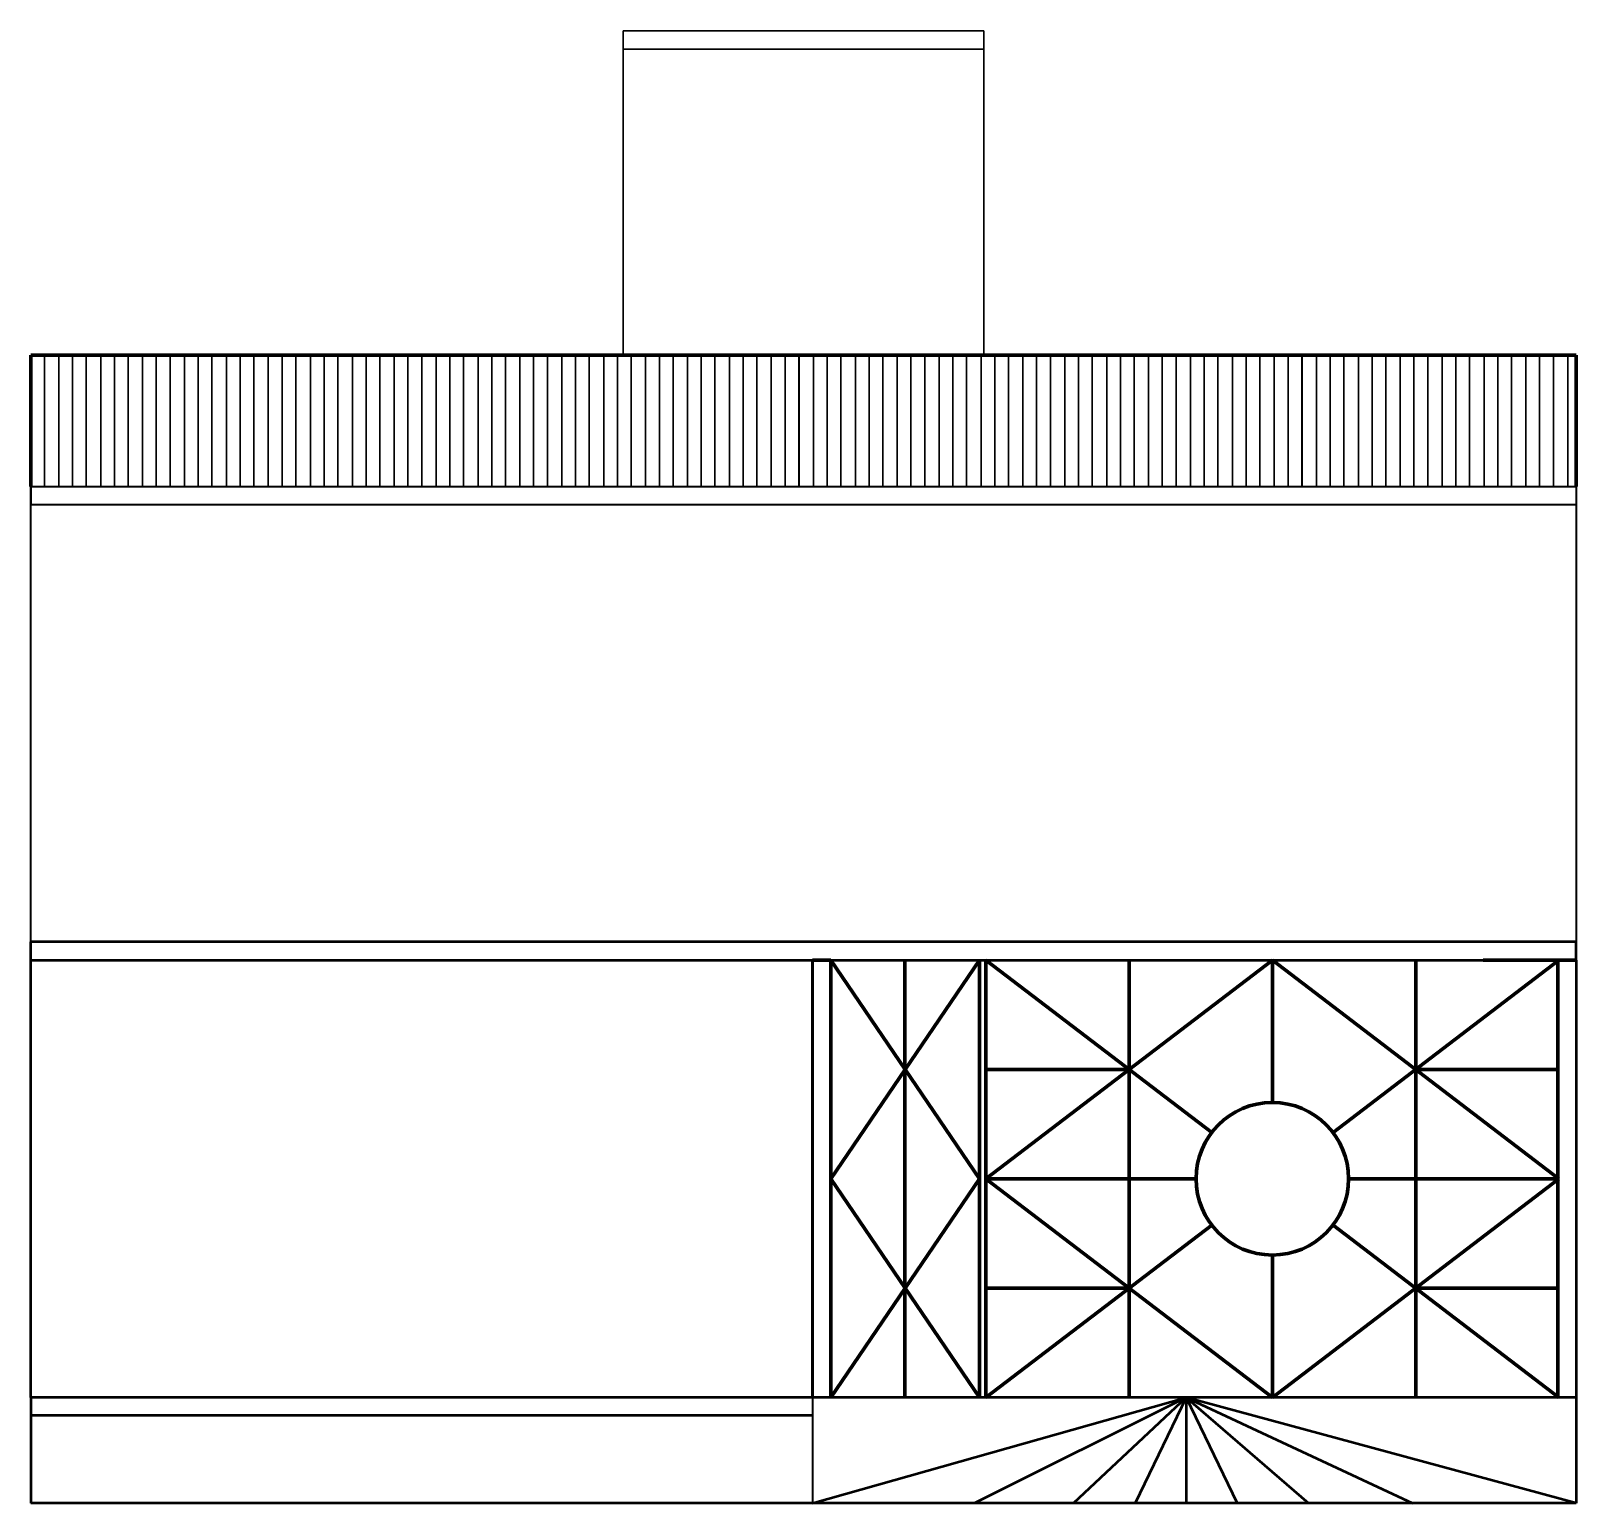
# Model space of a CAD drawing. Header units: inches. Extents: x -6918 to 21732, y -6368 to 1797.
# Drawn here: x -2130.1 to -1706.1, y -219.6 to 184.4 of the extents above; entities that cross this region are included whole.
import ezdxf

# ---------------------------------------------------------------- set-up
doc = ezdxf.new("R2010")
doc.units = ezdxf.units.IN
doc.header["$MEASUREMENT"] = 0
doc.layers.add('Raling', color=1, linetype='Continuous', lineweight=15)

msp = doc.modelspace()

# ---------------------------------------------------------------- linework, layer by layer
at = {"layer": 'Raling', "color": 18, "lineweight": 30, "true_color": 0x000000}
for p, q in [((-1967.62, 184.39), (-1868.62, 184.39)), ((-1967.62, 184.39), (-1967.62, 179.39)), ((-1868.62, 184.39), (-1868.62, 179.39)), ((-1967.62, 95.39), (-1967.62, 179.39)), ((-1967.62, 179.39), (-1868.62, 179.39)), ((-1868.62, 179.39), (-1868.62, 95.39)), ((-2126.43, 95.39), (-2126.43, 59.39)), ((-2122.47, 95.39), (-2122.47, 59.39)), ((-2118.7, 95.39), (-2118.7, 59.39)), ((-2114.93, 95.39), (-2114.93, 59.39)), ((-2114.93, 95.39), (-2114.93, 59.39)), ((-2110.97, 95.39), (-2110.97, 59.39)), ((-2107.2, 95.39), (-2107.2, 59.39)), ((-2103.44, 95.39), (-2103.44, 59.39)), ((-2103.44, 95.39), (-2103.44, 59.39)), ((-2099.47, 95.39), (-2099.47, 59.39)), ((-2095.71, 95.39), (-2095.71, 59.39)), ((-2091.94, 95.39), (-2091.94, 59.39)), ((-2091.94, 95.39), (-2091.94, 59.39)), ((-2087.98, 95.39), (-2087.98, 59.39)), ((-2084.21, 95.39), (-2084.21, 59.39)), ((-2080.45, 95.39), (-2080.45, 59.39)), ((-2080.45, 95.39), (-2080.45, 59.39)), ((-2076.48, 95.39), (-2076.48, 59.39)), ((-2072.72, 95.39), (-2072.72, 59.39)), ((-2068.95, 95.39), (-2068.95, 59.39)), ((-2068.95, 95.39), (-2068.95, 59.39)), ((-2064.99, 95.39), (-2064.99, 59.39)), ((-2061.22, 95.39), (-2061.22, 59.39)), ((-2057.45, 95.39), (-2057.45, 59.39)), ((-2057.38, 95.39), (-2057.38, 59.39)), ((-2053.42, 95.39), (-2053.42, 59.39)), ((-2049.65, 95.39), (-2049.65, 59.39)), ((-2045.88, 95.39), (-2045.88, 59.39)), ((-2045.88, 95.39), (-2045.88, 59.39)), ((-2041.92, 95.39), (-2041.92, 59.39)), ((-2038.15, 95.39), (-2038.15, 59.39)), ((-2034.39, 95.39), (-2034.39, 59.39)), ((-2034.39, 95.39), (-2034.39, 59.39)), ((-2030.42, 95.39), (-2030.42, 59.39)), ((-2026.66, 95.39), (-2026.66, 59.39)), ((-2022.89, 95.39), (-2022.89, 59.39)), ((-2022.89, 95.39), (-2022.89, 59.39)), ((-2018.93, 95.39), (-2018.93, 59.39)), ((-2015.16, 95.39), (-2015.16, 59.39)), ((-2011.4, 95.39), (-2011.4, 59.39)), ((-2011.4, 95.39), (-2011.4, 59.39)), ((-2007.43, 95.39), (-2007.43, 59.39)), ((-2003.67, 95.39), (-2003.67, 59.39)), ((-1999.9, 95.39), (-1999.9, 59.39)), ((-1999.9, 95.39), (-1999.9, 59.39)), ((-1995.94, 95.39), (-1995.94, 59.39)), ((-1992.17, 95.39), (-1992.17, 59.39)), ((-1988.4, 95.39), (-1988.4, 59.39)), ((-1988.4, 95.39), (-1988.4, 59.39)), ((-1984.44, 95.39), (-1984.44, 59.39)), ((-1980.67, 95.39), (-1980.67, 59.39)), ((-1976.91, 95.39), (-1976.91, 59.39)), ((-1976.91, 95.39), (-1976.91, 59.39)), ((-1972.94, 95.39), (-1972.94, 59.39)), ((-1969.18, 95.39), (-1969.18, 59.39)), ((-1965.41, 95.39), (-1965.41, 59.39)), ((-1965.41, 95.39), (-1965.41, 59.39)), ((-1961.45, 95.39), (-1961.45, 59.39)), ((-1957.68, 95.39), (-1957.68, 59.39)), ((-1953.92, 95.39), (-1953.92, 59.39)), ((-1953.92, 95.39), (-1953.92, 59.39)), ((-1949.95, 95.39), (-1949.95, 59.39)), ((-1946.19, 95.39), (-1946.19, 59.39)), ((-1942.42, 95.39), (-1942.42, 59.39)), ((-1942.42, 95.39), (-1942.42, 59.39)), ((-1938.46, 95.39), (-1938.46, 59.39)), ((-1934.69, 95.39), (-1934.69, 59.39)), ((-1930.92, 95.39), (-1930.92, 59.39)), ((-1930.92, 95.39), (-1930.92, 59.39)), ((-1926.96, 95.39), (-1926.96, 59.39)), ((-1923.19, 95.39), (-1923.19, 59.39)), ((-1919.43, 95.39), (-1919.43, 59.39)), ((-1919.35, 95.39), (-1919.35, 59.39)), ((-1915.39, 95.39), (-1915.39, 59.39)), ((-1911.62, 95.39), (-1911.62, 59.39)), ((-1907.86, 95.39), (-1907.86, 59.39)), ((-1907.86, 95.39), (-1907.86, 59.39)), ((-1903.89, 95.39), (-1903.89, 59.39)), ((-1900.13, 95.39), (-1900.13, 59.39)), ((-1896.36, 95.39), (-1896.36, 59.39)), ((-1896.36, 95.39), (-1896.36, 59.39)), ((-1892.4, 95.39), (-1892.4, 59.39)), ((-1888.63, 95.39), (-1888.63, 59.39)), ((-1884.87, 95.39), (-1884.87, 59.39)), ((-1884.87, 95.39), (-1884.87, 59.39)), ((-1880.9, 95.39), (-1880.9, 59.39)), ((-1877.14, 95.39), (-1877.14, 59.39)), ((-1873.37, 95.39), (-1873.37, 59.39)), ((-1873.37, 95.39), (-1873.37, 59.39)), ((-1869.41, 95.39), (-1869.41, 59.39)), ((-1865.64, 95.39), (-1865.64, 59.39)), ((-1861.88, 95.39), (-1861.88, 59.39)), ((-1861.88, 95.39), (-1861.88, 59.39)), ((-1857.91, 95.39), (-1857.91, 59.39)), ((-1854.15, 95.39), (-1854.15, 59.39)), ((-1850.38, 95.39), (-1850.38, 59.39)), ((-1850.38, 95.39), (-1850.38, 59.39)), ((-1846.42, 95.39), (-1846.42, 59.39)), ((-1842.65, 95.39), (-1842.65, 59.39)), ((-1838.88, 95.39), (-1838.88, 59.39)), ((-1838.88, 95.39), (-1838.88, 59.39)), ((-1834.92, 95.39), (-1834.92, 59.39)), ((-1831.15, 95.39), (-1831.15, 59.39)), ((-1827.39, 95.39), (-1827.39, 59.39)), ((-1827.39, 95.39), (-1827.39, 59.39)), ((-1823.42, 95.39), (-1823.42, 59.39)), ((-1819.66, 95.39), (-1819.66, 59.39)), ((-1815.89, 95.39), (-1815.89, 59.39)), ((-1815.89, 95.39), (-1815.89, 59.39)), ((-1811.93, 95.39), (-1811.93, 59.39)), ((-1808.16, 95.39), (-1808.16, 59.39)), ((-1804.4, 95.39), (-1804.4, 59.39)), ((-1804.4, 95.39), (-1804.4, 59.39)), ((-1800.43, 95.39), (-1800.43, 59.39)), ((-1796.67, 95.39), (-1796.67, 59.39)), ((-1792.9, 95.39), (-1792.9, 59.39)), ((-1792.9, 95.39), (-1792.9, 59.39)), ((-1788.94, 95.39), (-1788.94, 59.39)), ((-1785.17, 95.39), (-1785.17, 59.39)), ((-1781.4, 95.39), (-1781.4, 59.39)), ((-1781.33, 95.39), (-1781.33, 59.39)), ((-1777.37, 95.39), (-1777.37, 59.39)), ((-1773.6, 95.39), (-1773.6, 59.39)), ((-1769.83, 95.39), (-1769.83, 59.39)), ((-1769.83, 95.39), (-1769.83, 59.39)), ((-1765.87, 95.39), (-1765.87, 59.39)), ((-1762.1, 95.39), (-1762.1, 59.39)), ((-1758.34, 95.39), (-1758.34, 59.39)), ((-1758.34, 95.39), (-1758.34, 59.39)), ((-1754.37, 95.39), (-1754.37, 59.39)), ((-1750.61, 95.39), (-1750.61, 59.39)), ((-1746.84, 95.39), (-1746.84, 59.39)), ((-1746.84, 95.39), (-1746.84, 59.39)), ((-1742.88, 95.39), (-1742.88, 59.39)), ((-1739.11, 95.39), (-1739.11, 59.39)), ((-1735.35, 95.39), (-1735.35, 59.39)), ((-1735.35, 95.39), (-1735.35, 59.39)), ((-1731.38, 95.39), (-1731.38, 59.39)), ((-1727.62, 95.39), (-1727.62, 59.39)), ((-1723.85, 95.39), (-1723.85, 59.39)), ((-1723.85, 95.39), (-1723.85, 59.39)), ((-1719.89, 95.39), (-1719.89, 59.39)), ((-1716.12, 95.39), (-1716.12, 59.39)), ((-1712.35, 95.39), (-1712.35, 59.39)), ((-1712.35, 95.39), (-1712.35, 59.39)), ((-1708.39, 95.39), (-1708.39, 59.39))]:
    msp.add_line(p, q, dxfattribs=at)
at = {"layer": 'Raling', "color": 18, "lineweight": 70, "true_color": 0x000000}
for p, q in [((-2130.12, 59.39), (-2130.12, 95.39)), ((-2130.12, 95.39), (-1706.12, 95.39)), ((-1706.12, 59.39), (-1706.12, 95.39))]:
    msp.add_line(p, q, dxfattribs=at)
at = {"layer": 'Raling', "color": 18, "lineweight": 40, "true_color": 0x000000}
for p, q in [((-2130.12, 59.39), (-2130.12, 54.39)), ((-2130.12, 54.39), (-1706.12, 54.39)), ((-1915.62, -190.61), (-1915.62, -219.61))]:
    msp.add_line(p, q, dxfattribs=at)
at = {"layer": 'Raling', "color": 18, "lineweight": 50, "true_color": 0x000000}
for p, q in [((-2130.12, -70.61), (-2130.12, -65.61)), ((-1706.12, -65.61), (-2130.12, -65.61)), ((-1706.12, -70.61), (-1706.12, -65.61)), ((-1915.62, -70.61), (-1915.62, -190.61)), ((-2130.12, -190.61), (-2130.12, -195.61)), ((-1706.12, -190.61), (-1706.12, -195.61)), ((-1915.62, -195.61), (-2130.12, -195.61)), ((-2130.12, -195.61), (-2130.12, -219.61)), ((-1706.12, -195.61), (-1706.12, -219.61)), ((-1706.12, -219.61), (-2130.12, -219.61))]:
    msp.add_line(p, q, dxfattribs=at)
at = {"layer": 'Raling', "color": 7, "lineweight": 70}
for p, q in [((-1915.62, -70.61), (-1910.62, -70.61)), ((-1910.62, -70.61), (-1910.62, -190.61)), ((-1910.62, -70.61), (-1869.85, -130.61)), ((-1910.62, -130.61), (-1869.85, -70.61)), ((-1890.32, -70.61), (-1890.32, -190.61)), ((-1869.85, -70.61), (-1869.85, -190.61)), ((-1868.12, -70.61), (-1868.12, -190.61)), ((-1868.12, -70.61), (-1806.11, -117.91)), ((-1868.12, -130.61), (-1789.47, -70.61)), ((-1828.79, -100.61), (-1828.79, -70.61)), ((-1789.47, -109.67), (-1789.47, -70.61)), ((-1789.47, -70.61), (-1710.82, -130.61)), ((-1710.82, -70.61), (-1772.82, -117.91)), ((-1750.14, -100.61), (-1750.14, -70.61)), ((-1711.12, -70.61), (-1731.59, -70.61)), ((-1708.62, -70.61), (-1713.62, -70.61)), ((-1706.12, -70.61), (-1711.12, -70.61)), ((-1706.12, -70.61), (-1711.12, -70.61)), ((-1711.12, -70.61), (-1711.12, -190.61)), ((-1828.79, -100.61), (-1868.12, -100.61)), ((-1828.79, -100.99), (-1828.79, -130.99)), ((-1750.14, -100.61), (-1750.14, -190.61)), ((-1750.14, -100.61), (-1710.82, -100.61)), ((-1869.85, -130.61), (-1910.62, -190.61)), ((-1869.85, -190.61), (-1910.62, -130.61)), ((-1810.4, -130.61), (-1868.12, -130.61)), ((-1868.12, -130.61), (-1789.47, -190.61)), ((-1828.79, -130.61), (-1828.79, -190.61)), ((-1710.82, -130.61), (-1789.47, -190.61)), ((-1768.53, -130.61), (-1710.82, -130.61)), ((-1806.11, -143.3), (-1868.12, -190.61)), ((-1772.82, -143.3), (-1710.82, -190.61)), ((-1789.47, -151.54), (-1789.47, -190.61)), ((-1828.79, -160.61), (-1868.12, -160.61)), ((-1750.14, -160.61), (-1710.82, -160.61))]:
    msp.add_line(p, q, dxfattribs=at)
at = {"layer": 'Raling', "color": 7, "lineweight": 50}
for p, q in [((-1915.62, -219.61), (-1813.12, -190.61)), ((-1813.12, -190.61), (-1871.24, -219.61)), ((-1813.12, -190.61), (-1844.03, -219.61)), ((-1813.12, -190.61), (-1827.14, -219.61)), ((-1813.12, -190.61), (-1813.12, -219.61)), ((-1706.12, -219.61), (-1813.12, -190.61)), ((-1813.12, -190.61), (-1750.97, -219.61)), ((-1813.12, -190.61), (-1779.58, -219.61)), ((-1813.12, -190.61), (-1799.11, -219.61))]:
    msp.add_line(p, q, dxfattribs=at)
at = {"layer": 'Raling', "color": 18, "lineweight": 40, "true_color": 0x000000}
msp.add_lwpolyline([(-2130.12, 59.39), (-1706.12, 59.39), (-1706.12, -65.61), (-2130.12, -65.61)], close=True, dxfattribs=at)
at = {"layer": 'Raling', "color": 18, "lineweight": 50, "true_color": 0x000000}
msp.add_lwpolyline([(-2130.12, -70.61), (-1706.12, -70.61), (-1706.12, -190.61), (-2130.12, -190.61)], close=True, dxfattribs=at)
at = {"layer": 'Raling', "color": 7, "lineweight": 50}
msp.add_lwpolyline([(-1915.62, -70.61), (-1706.12, -70.61), (-1706.12, -190.61), (-1915.62, -190.61)], close=True, dxfattribs=at)
at = {"layer": 'Raling', "color": 7, "lineweight": 70}
msp.add_circle((-1789.47, -130.61), 20.93, dxfattribs=at)

doc.saveas('drawing.dxf')
